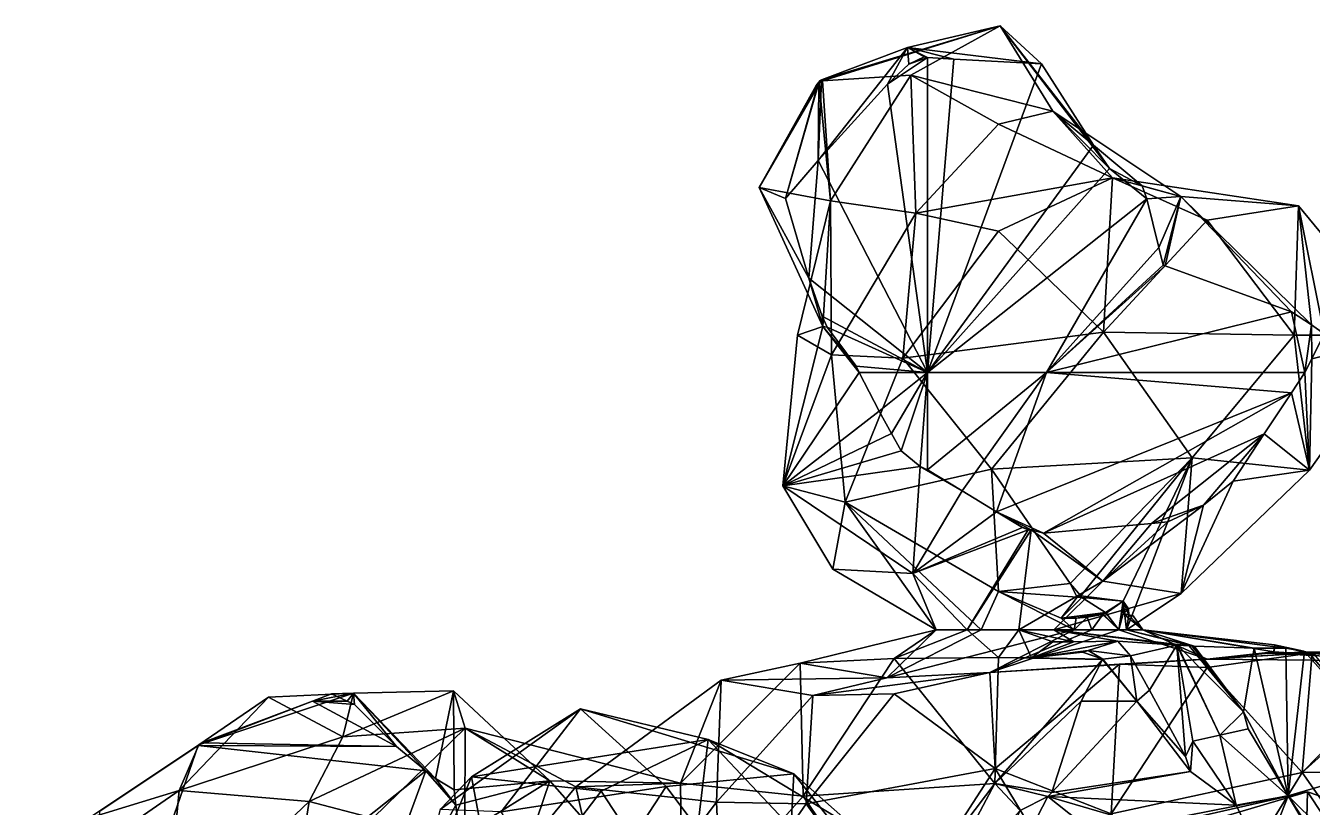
# Model space of a CAD drawing. Extents: x 290083 to 295691, y 4553739 to 4561622.
# Drawn here: x 294011 to 294166.5, y 4559455.7 to 4559550.1 of the extents above; entities that cross this region are included whole.
import ezdxf

# ---------------------------------------------------------------- set-up
doc = ezdxf.new("R2010")
doc.units = 0
doc.layers.add('Au_ppm_Pref_-_0_3', color=7, linetype='CONTINUOUS')

msp = doc.modelspace()

# ---------------------------------------------------------------- linework, layer by layer
at = {"layer": 'Au_ppm_Pref_-_0_3'}
for points in [[(294107.02, 4559543.49, 1930.28), (294128.77, 4559550.11, 1930.15), (294107.17, 4559543.56, 1930.44)], [(294107.02, 4559543.49, 1930.28), (294107.3, 4559543.47, 1930.06), (294128.77, 4559550.11, 1930.15)], [(294117.56, 4559547.49, 1935.6), (294107.17, 4559543.56, 1930.44), (294128.77, 4559550.11, 1930.15)], [(294117.96, 4559544.12, 1924.82), (294128.77, 4559550.11, 1930.15), (294107.3, 4559543.47, 1930.06)], [(294117.56, 4559547.49, 1935.6), (294128.77, 4559550.11, 1930.15), (294133.76, 4559545.5, 1933.82)], [(294117.96, 4559544.12, 1924.82), (294135.11, 4559539.79, 1924.34), (294128.77, 4559550.11, 1930.15)], [(294141.96, 4559532.86, 1929.85), (294140.03, 4559535.69, 1930.76), (294128.77, 4559550.11, 1930.15)], [(294135.11, 4559539.79, 1924.34), (294141.96, 4559532.86, 1929.85), (294128.77, 4559550.11, 1930.15)], [(294133.76, 4559545.5, 1933.82), (294128.77, 4559550.11, 1930.15), (294140.03, 4559535.69, 1930.76)], [(294107.17, 4559543.56, 1930.44), (294117.56, 4559547.49, 1935.6), (294106.76, 4559533.82, 1933.83)], [(294106.76, 4559533.82, 1933.83), (294117.56, 4559547.49, 1935.6), (294115.14, 4559543.06, 1935.71)], [(294115.14, 4559543.06, 1935.71), (294117.56, 4559547.49, 1935.6), (294117.74, 4559545.47, 1936.2)], [(294117.74, 4559545.47, 1936.2), (294120, 4559546.29, 1936.38), (294115.14, 4559543.06, 1935.71)], [(294120, 4559508.19, 1928.71), (294115.14, 4559543.06, 1935.71), (294120, 4559546.29, 1936.38)], [(294117.74, 4559545.47, 1936.2), (294117.56, 4559547.49, 1935.6), (294119.6, 4559546.37, 1936.39)], [(294117.56, 4559547.49, 1935.6), (294120, 4559546.29, 1936.38), (294119.6, 4559546.37, 1936.39)], [(294117.56, 4559547.49, 1935.6), (294123.16, 4559546.05, 1935.78), (294120, 4559546.29, 1936.38)], [(294123.16, 4559546.05, 1935.78), (294117.56, 4559547.49, 1935.6), (294133.76, 4559545.5, 1933.82)], [(294117.74, 4559545.47, 1936.2), (294119.6, 4559546.37, 1936.39), (294120, 4559546.29, 1936.38)], [(294123.16, 4559546.05, 1935.78), (294120, 4559508.19, 1928.71), (294120, 4559546.29, 1936.38)], [(294133.76, 4559545.5, 1933.82), (294120, 4559508.19, 1928.71), (294123.16, 4559546.05, 1935.78)], [(294140.03, 4559535.69, 1930.76), (294120, 4559508.19, 1928.71), (294133.76, 4559545.5, 1933.82)], [(294106.76, 4559543.12, 1930.34), (294106.85, 4559543.21, 1930.36), (294102.81, 4559529.24, 1932.9)], [(294106.85, 4559543.21, 1930.36), (294106.76, 4559533.82, 1933.83), (294102.81, 4559529.24, 1932.9)], [(294107.01, 4559543.49, 1930.28), (294106.76, 4559543.12, 1930.34), (294106.55, 4559542.89, 1930.28)], [(294106.89, 4559543.09, 1930.15), (294107.02, 4559543.49, 1930.28), (294106.55, 4559542.89, 1930.28)], [(294106.55, 4559542.89, 1930.28), (294107.02, 4559543.49, 1930.28), (294107.01, 4559543.49, 1930.28)], [(294106.85, 4559543.21, 1930.36), (294107.17, 4559543.56, 1930.44), (294106.76, 4559533.82, 1933.83)], [(294106.76, 4559543.12, 1930.34), (294107.01, 4559543.49, 1930.28), (294106.85, 4559543.21, 1930.36)], [(294106.85, 4559543.21, 1930.36), (294107.01, 4559543.49, 1930.28), (294107.17, 4559543.56, 1930.44)], [(294106.89, 4559543.09, 1930.15), (294107.3, 4559543.47, 1930.06), (294107.02, 4559543.49, 1930.28)], [(294106.89, 4559543.09, 1930.15), (294108.27, 4559528.97, 1924.71), (294107.3, 4559543.47, 1930.06)], [(294107.01, 4559543.49, 1930.28), (294107.02, 4559543.49, 1930.28), (294107.17, 4559543.56, 1930.44)], [(294108.27, 4559528.97, 1924.71), (294117.96, 4559544.12, 1924.82), (294107.3, 4559543.47, 1930.06)], [(294118.56, 4559527.47, 1919.83), (294117.96, 4559544.12, 1924.82), (294108.27, 4559528.97, 1924.71)], [(294118.56, 4559527.47, 1919.83), (294128.57, 4559538.23, 1921.78), (294117.96, 4559544.12, 1924.82)], [(294135.11, 4559539.79, 1924.34), (294117.96, 4559544.12, 1924.82), (294128.57, 4559538.23, 1921.78)], [(294099.64, 4559530.55, 1930.28), (294106.55, 4559542.89, 1930.28), (294106.76, 4559543.12, 1930.34)], [(294099.64, 4559530.55, 1930.28), (294106.76, 4559543.12, 1930.34), (294102.81, 4559529.24, 1932.9)], [(294099.64, 4559530.55, 1930.28), (294106.89, 4559543.09, 1930.15), (294106.55, 4559542.89, 1930.28)], [(294108.27, 4559528.97, 1924.71), (294106.89, 4559543.09, 1930.15), (294099.64, 4559530.55, 1930.28)], [(294115.14, 4559543.06, 1935.71), (294120, 4559508.19, 1928.71), (294106.76, 4559533.82, 1933.83)], [(294135.11, 4559539.79, 1924.34), (294128.57, 4559538.23, 1921.78), (294142.35, 4559531.74, 1918.46)], [(294135.11, 4559539.79, 1924.34), (294145.91, 4559530.77, 1928.75), (294141.96, 4559532.86, 1929.85)], [(294150.58, 4559529.46, 1924.82), (294145.91, 4559530.77, 1928.75), (294135.11, 4559539.79, 1924.34)], [(294150.58, 4559529.46, 1924.82), (294135.11, 4559539.79, 1924.34), (294142.35, 4559531.74, 1918.46)], [(294118.56, 4559527.47, 1919.83), (294142.35, 4559531.74, 1918.46), (294128.57, 4559538.23, 1921.78)], [(294141.96, 4559532.86, 1929.85), (294120, 4559508.19, 1928.71), (294140.03, 4559535.69, 1930.76)], [(294106.76, 4559533.82, 1933.83), (294105.63, 4559519.59, 1930.97), (294102.81, 4559529.24, 1932.9)], [(294106.76, 4559533.82, 1933.83), (294120, 4559508.19, 1928.71), (294105.63, 4559519.59, 1930.97)], [(294146.48, 4559529.2, 1928.33), (294120, 4559508.19, 1928.71), (294141.96, 4559532.86, 1929.85)], [(294145.91, 4559530.77, 1928.75), (294146.48, 4559529.2, 1928.33), (294141.96, 4559532.86, 1929.85)], [(294118.56, 4559527.47, 1919.83), (294128.57, 4559525.29, 1914.22), (294142.35, 4559531.74, 1918.46)], [(294142.35, 4559531.74, 1918.46), (294128.57, 4559525.29, 1914.22), (294141.26, 4559513.06, 1912.02)], [(294142.35, 4559531.74, 1918.46), (294141.26, 4559513.06, 1912.02), (294153.77, 4559526.62, 1913.77)], [(294150.58, 4559529.46, 1924.82), (294142.35, 4559531.74, 1918.46), (294164.81, 4559528.34, 1918.4)], [(294164.81, 4559528.34, 1918.4), (294142.35, 4559531.74, 1918.46), (294153.77, 4559526.62, 1913.77)], [(294150.58, 4559529.46, 1924.82), (294146.48, 4559529.2, 1928.33), (294145.91, 4559530.77, 1928.75)], [(294102.81, 4559529.24, 1932.9), (294105.63, 4559519.59, 1930.97), (294099.64, 4559530.55, 1930.28)], [(294105.63, 4559519.59, 1930.97), (294107.33, 4559513.75, 1929.79), (294099.64, 4559530.55, 1930.28)], [(294099.64, 4559530.55, 1930.28), (294107.33, 4559513.75, 1929.79), (294108.27, 4559528.97, 1924.71)], [(294134.35, 4559508.19, 1926.97), (294120, 4559508.19, 1928.71), (294146.48, 4559529.2, 1928.33)], [(294134.35, 4559508.19, 1926.97), (294146.48, 4559529.2, 1928.33), (294147.94, 4559523.31, 1927.36)], [(294150.58, 4559529.46, 1924.82), (294147.94, 4559523.31, 1927.36), (294146.48, 4559529.2, 1928.33)], [(294150.58, 4559529.46, 1924.82), (294148.46, 4559521.18, 1927.01), (294147.94, 4559523.31, 1927.36)], [(294148.46, 4559521.18, 1927.01), (294150.58, 4559529.46, 1924.82), (294148.71, 4559521.09, 1926.97)], [(294148.71, 4559521.09, 1926.97), (294150.58, 4559529.46, 1924.82), (294163.98, 4559515.52, 1924.37)], [(294166.38, 4559513.98, 1923.87), (294163.98, 4559515.52, 1924.37), (294150.58, 4559529.46, 1924.82)], [(294150.58, 4559529.46, 1924.82), (294164.81, 4559528.34, 1918.4), (294166.38, 4559513.98, 1923.87)], [(294108.27, 4559528.97, 1924.71), (294107.33, 4559513.75, 1929.79), (294104.27, 4559512.73, 1924.34)], [(294108.27, 4559528.97, 1924.71), (294104.27, 4559512.73, 1924.34), (294108.4, 4559510.33, 1919.07)], [(294118.56, 4559527.47, 1919.83), (294108.27, 4559528.97, 1924.71), (294108.4, 4559510.33, 1919.07)], [(294164.81, 4559528.34, 1918.4), (294153.77, 4559526.62, 1913.77), (294164.27, 4559512.73, 1913.45)], [(294177.69, 4559512.73, 1918.4), (294164.81, 4559528.34, 1918.4), (294164.27, 4559512.73, 1913.45)], [(294167.93, 4559512.87, 1923.53), (294166.38, 4559513.98, 1923.87), (294164.81, 4559528.34, 1918.4)], [(294167.93, 4559512.87, 1923.53), (294164.81, 4559528.34, 1918.4), (294177.69, 4559512.73, 1918.4)], [(294118.56, 4559527.47, 1919.83), (294108.4, 4559510.33, 1919.07), (294117.01, 4559509.95, 1913.88)], [(294118.56, 4559527.47, 1919.83), (294117.01, 4559509.95, 1913.88), (294128.57, 4559525.29, 1914.22)], [(294164.27, 4559512.73, 1913.45), (294153.77, 4559526.62, 1913.77), (294141.26, 4559513.06, 1912.02)], [(294128.57, 4559525.29, 1914.22), (294117.01, 4559509.95, 1913.88), (294141.26, 4559513.06, 1912.02)], [(294148.46, 4559521.18, 1927.01), (294134.35, 4559508.19, 1926.97), (294147.94, 4559523.31, 1927.36)], [(294148.71, 4559521.09, 1926.97), (294134.35, 4559508.19, 1926.97), (294148.46, 4559521.18, 1927.01)], [(294134.35, 4559508.19, 1926.97), (294148.71, 4559521.09, 1926.97), (294163.98, 4559515.52, 1924.37)], [(294105.63, 4559519.59, 1930.97), (294120, 4559508.19, 1928.71), (294107.27, 4559515.03, 1930.38)], [(294107.27, 4559515.03, 1930.38), (294107.33, 4559513.75, 1929.79), (294105.63, 4559519.59, 1930.97)], [(294163.98, 4559515.52, 1924.37), (294165.56, 4559508.19, 1923.19), (294134.35, 4559508.19, 1926.97)], [(294165.56, 4559508.19, 1923.19), (294163.98, 4559515.52, 1924.37), (294166.38, 4559513.98, 1923.87)], [(294111.72, 4559508.19, 1929.34), (294102.51, 4559494.52, 1924.49), (294107.33, 4559513.75, 1929.79)], [(294107.33, 4559513.75, 1929.79), (294102.51, 4559494.52, 1924.49), (294104.27, 4559512.73, 1924.34)], [(294107.27, 4559515.03, 1930.38), (294120, 4559508.19, 1928.71), (294107.85, 4559513.68, 1930.19)], [(294107.85, 4559513.68, 1930.19), (294107.33, 4559513.75, 1929.79), (294107.27, 4559515.03, 1930.38)], [(294111.35, 4559508.96, 1929.44), (294111.72, 4559508.19, 1929.34), (294107.33, 4559513.75, 1929.79)], [(294111.35, 4559508.96, 1929.44), (294107.33, 4559513.75, 1929.79), (294107.85, 4559513.68, 1930.19)], [(294107.85, 4559513.68, 1930.19), (294120, 4559508.19, 1928.71), (294111.35, 4559508.96, 1929.44)], [(294166.38, 4559513.98, 1923.87), (294166.43, 4559509.84, 1923.3), (294165.56, 4559508.19, 1923.19)], [(294166.38, 4559513.98, 1923.87), (294167.93, 4559512.87, 1923.53), (294166.43, 4559509.84, 1923.3)], [(294104.27, 4559512.73, 1924.34), (294102.51, 4559494.52, 1924.49), (294108.4, 4559510.33, 1919.07)], [(294117.01, 4559509.95, 1913.88), (294127.71, 4559496.52, 1914.4), (294141.26, 4559513.06, 1912.02)], [(294151.97, 4559497.88, 1914.3), (294141.26, 4559513.06, 1912.02), (294127.71, 4559496.52, 1914.4)], [(294151.97, 4559497.88, 1914.3), (294164.27, 4559512.73, 1913.45), (294141.26, 4559513.06, 1912.02)], [(294166.13, 4559496.42, 1919), (294164.27, 4559512.73, 1913.45), (294151.97, 4559497.88, 1914.3)], [(294166.13, 4559496.42, 1919), (294177.69, 4559512.73, 1918.4), (294164.27, 4559512.73, 1913.45)], [(294166.13, 4559496.42, 1919), (294166.43, 4559509.84, 1923.3), (294177.69, 4559512.73, 1918.4)], [(294166.43, 4559509.84, 1923.3), (294167.93, 4559512.87, 1923.53), (294177.69, 4559512.73, 1918.4)], [(294108.4, 4559510.33, 1919.07), (294102.51, 4559494.52, 1924.49), (294110.05, 4559492.54, 1916.68)], [(294108.4, 4559510.33, 1919.07), (294110.05, 4559492.54, 1916.68), (294117.01, 4559509.95, 1913.88)], [(294117.01, 4559509.95, 1913.88), (294110.05, 4559492.54, 1916.68), (294127.71, 4559496.52, 1914.4)], [(294111.35, 4559508.96, 1929.44), (294120, 4559508.19, 1928.71), (294111.72, 4559508.19, 1929.34)], [(294165.56, 4559508.19, 1923.19), (294166.43, 4559509.84, 1923.3), (294166.13, 4559496.42, 1919)], [(294114.15, 4559503.55, 1928.73), (294102.51, 4559494.52, 1924.49), (294111.72, 4559508.19, 1929.34)], [(294111.72, 4559508.19, 1929.34), (294120, 4559508.19, 1928.71), (294114.15, 4559503.55, 1928.73)], [(294120, 4559508.19, 1928.71), (294115.65, 4559500.84, 1928.39), (294114.15, 4559503.55, 1928.73)], [(294115.65, 4559500.84, 1928.39), (294120, 4559508.19, 1928.71), (294116.8, 4559498.76, 1928.12)], [(294116.8, 4559498.76, 1928.12), (294120, 4559508.19, 1928.71), (294119.11, 4559496.83, 1927.79)], [(294119.11, 4559496.83, 1927.79), (294120, 4559508.19, 1928.71), (294120, 4559496.45, 1927.7)], [(294120, 4559496.45, 1927.7), (294134.35, 4559508.19, 1926.97), (294124.18, 4559493.9, 1926.97)], [(294120, 4559496.45, 1927.7), (294120, 4559508.19, 1928.71), (294134.35, 4559508.19, 1926.97)], [(294124.18, 4559493.9, 1926.97), (294134.35, 4559508.19, 1926.97), (294128.32, 4559491.38, 1926.25)], [(294128.32, 4559491.38, 1926.25), (294134.35, 4559508.19, 1926.97), (294163.95, 4559505.75, 1923.17)], [(294163.95, 4559505.75, 1923.17), (294134.35, 4559508.19, 1926.97), (294165.56, 4559508.19, 1923.19)], [(294163.95, 4559505.75, 1923.17), (294165.56, 4559508.19, 1923.19), (294166.13, 4559496.42, 1919)], [(294134.01, 4559488.79, 1925.34), (294128.32, 4559491.38, 1926.25), (294163.95, 4559505.75, 1923.17)], [(294134.01, 4559488.79, 1925.34), (294163.95, 4559505.75, 1923.17), (294160.68, 4559500.79, 1923.14)], [(294160.68, 4559500.79, 1923.14), (294163.95, 4559505.75, 1923.17), (294166.13, 4559496.42, 1919)], [(294115.65, 4559500.84, 1928.39), (294102.51, 4559494.52, 1924.49), (294114.15, 4559503.55, 1928.73)], [(294116.8, 4559498.76, 1928.12), (294102.51, 4559494.52, 1924.49), (294115.65, 4559500.84, 1928.39)], [(294147.05, 4559489.97, 1923.86), (294134.01, 4559488.79, 1925.34), (294160.68, 4559500.79, 1923.14)], [(294147.05, 4559489.97, 1923.86), (294160.68, 4559500.79, 1923.14), (294153.32, 4559492.17, 1923.29)], [(294153.32, 4559492.17, 1923.29), (294160.68, 4559500.79, 1923.14), (294156.91, 4559495.07, 1923.11)], [(294156.91, 4559495.07, 1923.11), (294160.68, 4559500.79, 1923.14), (294166.13, 4559496.42, 1919)], [(294119.11, 4559496.83, 1927.79), (294102.51, 4559494.52, 1924.49), (294116.8, 4559498.76, 1928.12)], [(294118.23, 4559483.93, 1923.13), (294102.51, 4559494.52, 1924.49), (294119.11, 4559496.83, 1927.79)], [(294110.05, 4559492.54, 1916.68), (294128.57, 4559481.75, 1916.85), (294127.71, 4559496.52, 1914.4)], [(294119.11, 4559496.83, 1927.79), (294124.18, 4559493.9, 1926.97), (294118.23, 4559483.93, 1923.13)], [(294124.18, 4559493.9, 1926.97), (294119.11, 4559496.83, 1927.79), (294120, 4559496.45, 1927.7)], [(294127.71, 4559496.52, 1914.4), (294137.23, 4559482.7, 1912.67), (294151.97, 4559497.88, 1914.3)], [(294128.57, 4559481.75, 1916.85), (294137.23, 4559482.7, 1912.67), (294127.71, 4559496.52, 1914.4)], [(294137.23, 4559482.7, 1912.67), (294138.51, 4559481.22, 1912.48), (294151.97, 4559497.88, 1914.3)], [(294151.97, 4559497.88, 1914.3), (294138.51, 4559481.22, 1912.48), (294143.62, 4559480.56, 1912.46)], [(294144.01, 4559477.1, 1913.8), (294151.97, 4559497.88, 1914.3), (294143.62, 4559480.56, 1912.46)], [(294144.01, 4559477.1, 1913.8), (294150.64, 4559481.52, 1918.4), (294151.97, 4559497.88, 1914.3)], [(294150.64, 4559481.52, 1918.4), (294166.13, 4559496.42, 1919), (294151.97, 4559497.88, 1914.3)], [(294150.64, 4559481.52, 1918.4), (294156.91, 4559495.07, 1923.11), (294166.13, 4559496.42, 1919)], [(294150.64, 4559481.52, 1918.4), (294153.32, 4559492.17, 1923.29), (294156.91, 4559495.07, 1923.11)], [(294108.56, 4559484.44, 1918.4), (294102.51, 4559494.52, 1924.49), (294118.23, 4559483.93, 1923.13)], [(294110.05, 4559492.54, 1916.68), (294102.51, 4559494.52, 1924.49), (294108.56, 4559484.44, 1918.4)], [(294124.18, 4559493.9, 1926.97), (294128.32, 4559491.38, 1926.25), (294118.23, 4559483.93, 1923.13)], [(294110.05, 4559492.54, 1916.68), (294108.56, 4559484.44, 1918.4), (294121.04, 4559477.1, 1918.4)], [(294110.05, 4559492.54, 1916.68), (294126.48, 4559477.1, 1917.42), (294128.57, 4559481.75, 1916.85)], [(294110.05, 4559492.54, 1916.68), (294121.04, 4559477.1, 1918.4), (294126.48, 4559477.1, 1917.42)], [(294153.32, 4559492.17, 1923.29), (294141.17, 4559482.99, 1922.38), (294149.03, 4559490.16, 1923.64)], [(294153.32, 4559492.17, 1923.29), (294150.64, 4559481.52, 1918.4), (294141.17, 4559482.99, 1922.38)], [(294149.03, 4559490.16, 1923.64), (294147.05, 4559489.97, 1923.86), (294153.32, 4559492.17, 1923.29)], [(294131.47, 4559489.46, 1925.7), (294118.23, 4559483.93, 1923.13), (294128.32, 4559491.38, 1926.25)], [(294131.47, 4559489.46, 1925.7), (294128.32, 4559491.38, 1926.25), (294132.5, 4559489.19, 1925.55)], [(294132.5, 4559489.19, 1925.55), (294128.32, 4559491.38, 1926.25), (294134.01, 4559488.79, 1925.34)], [(294132.15, 4559489.21, 1925.6), (294118.23, 4559483.93, 1923.13), (294131.47, 4559489.46, 1925.7)], [(294132.15, 4559489.21, 1925.6), (294124.76, 4559477.1, 1920.2), (294118.23, 4559483.93, 1923.13)], [(294132.5, 4559489.19, 1925.55), (294124.76, 4559477.1, 1920.2), (294132.15, 4559489.21, 1925.6)], [(294131.02, 4559477.1, 1919.56), (294124.76, 4559477.1, 1920.2), (294132.5, 4559489.19, 1925.55)], [(294141.17, 4559482.99, 1922.38), (294131.02, 4559477.1, 1919.56), (294132.5, 4559489.19, 1925.55)], [(294132.15, 4559489.21, 1925.6), (294131.47, 4559489.46, 1925.7), (294132.5, 4559489.19, 1925.55)], [(294134.01, 4559488.79, 1925.34), (294141.17, 4559482.99, 1922.38), (294132.5, 4559489.19, 1925.55)], [(294147.05, 4559489.97, 1923.86), (294141.17, 4559482.99, 1922.38), (294134.01, 4559488.79, 1925.34)], [(294141.17, 4559482.99, 1922.38), (294147.05, 4559489.97, 1923.86), (294149.03, 4559490.16, 1923.64)], [(294118.23, 4559483.93, 1923.13), (294121.04, 4559477.1, 1918.4), (294108.56, 4559484.44, 1918.4)], [(294118.23, 4559483.93, 1923.13), (294124.76, 4559477.1, 1920.2), (294121.04, 4559477.1, 1918.4)], [(294128.57, 4559481.75, 1916.85), (294138.07, 4559481.07, 1912.6), (294137.23, 4559482.7, 1912.67)], [(294135.26, 4559477.1, 1918.4), (294131.02, 4559477.1, 1919.56), (294141.17, 4559482.99, 1922.38)], [(294135.26, 4559477.1, 1918.4), (294141.17, 4559482.99, 1922.38), (294150.64, 4559481.52, 1918.4)], [(294137.23, 4559482.7, 1912.67), (294138.07, 4559481.07, 1912.6), (294138.51, 4559481.22, 1912.48)], [(294137.69, 4559477.1, 1912.46), (294128.57, 4559481.75, 1916.85), (294126.48, 4559477.1, 1917.42)], [(294136.13, 4559478.5, 1913.26), (294138.07, 4559481.07, 1912.6), (294128.57, 4559481.75, 1916.85)], [(294137.69, 4559477.1, 1912.46), (294136.13, 4559478.5, 1913.26), (294128.57, 4559481.75, 1916.85)], [(294150.64, 4559481.52, 1918.4), (294144.01, 4559477.1, 1913.8), (294135.26, 4559477.1, 1918.4)], [(294138.65, 4559481.03, 1912.46), (294138.07, 4559481.07, 1912.6), (294136.13, 4559478.5, 1913.26)], [(294141.51, 4559479.2, 1911.92), (294138.65, 4559481.03, 1912.46), (294136.13, 4559478.5, 1913.26)], [(294138.51, 4559481.22, 1912.48), (294138.07, 4559481.07, 1912.6), (294138.65, 4559481.03, 1912.46)], [(294138.51, 4559481.22, 1912.48), (294138.65, 4559481.03, 1912.46), (294143.62, 4559480.56, 1912.46)], [(294143.62, 4559480.56, 1912.46), (294138.65, 4559481.03, 1912.46), (294141.51, 4559479.2, 1911.92)], [(294143.62, 4559480.56, 1912.46), (294141.51, 4559479.2, 1911.92), (294141.58, 4559479.13, 1911.91)], [(294143.62, 4559480.56, 1912.46), (294141.58, 4559479.13, 1911.91), (294143.12, 4559477.1, 1911.54)], [(294143.64, 4559479.09, 1912.14), (294143.62, 4559480.56, 1912.46), (294143.12, 4559477.1, 1911.54)], [(294143.62, 4559480.56, 1912.46), (294143.64, 4559479.09, 1912.14), (294144.26, 4559479.64, 1912.46)], [(294144.33, 4559478.87, 1912.77), (294143.62, 4559480.56, 1912.46), (294144.26, 4559479.64, 1912.46)], [(294144.01, 4559477.1, 1913.8), (294143.62, 4559480.56, 1912.46), (294144.33, 4559478.87, 1912.77)], [(294144.26, 4559479.64, 1912.46), (294143.64, 4559479.09, 1912.14), (294144.33, 4559478.87, 1912.77)], [(294141.51, 4559479.2, 1911.92), (294136.13, 4559478.5, 1913.26), (294141.58, 4559479.13, 1911.91)], [(294141.58, 4559479.13, 1911.91), (294136.13, 4559478.5, 1913.26), (294137.93, 4559478.51, 1912.46)], [(294137.69, 4559477.1, 1912.46), (294137.93, 4559478.51, 1912.46), (294136.13, 4559478.5, 1913.26)], [(294139.26, 4559478.63, 1912.07), (294137.93, 4559478.51, 1912.46), (294137.69, 4559477.1, 1912.46)], [(294137.69, 4559477.1, 1912.46), (294139.82, 4559477.1, 1911.83), (294139.26, 4559478.63, 1912.07)], [(294139.26, 4559478.63, 1912.07), (294141.58, 4559479.13, 1911.91), (294137.93, 4559478.51, 1912.46)], [(294139.26, 4559478.63, 1912.07), (294141.19, 4559478.99, 1911.84), (294141.58, 4559479.13, 1911.91)], [(294141.16, 4559478.98, 1911.84), (294141.19, 4559478.99, 1911.84), (294139.26, 4559478.63, 1912.07)], [(294141.16, 4559478.98, 1911.84), (294139.26, 4559478.63, 1912.07), (294139.82, 4559477.1, 1911.83)], [(294139.82, 4559477.1, 1911.83), (294141.17, 4559478.98, 1911.84), (294141.16, 4559478.98, 1911.84)], [(294141.17, 4559478.98, 1911.84), (294139.82, 4559477.1, 1911.83), (294143.12, 4559477.1, 1911.54)], [(294141.19, 4559478.99, 1911.84), (294141.16, 4559478.98, 1911.84), (294141.17, 4559478.98, 1911.84)], [(294141.19, 4559478.99, 1911.84), (294141.17, 4559478.98, 1911.84), (294143.12, 4559477.1, 1911.54)], [(294141.58, 4559479.13, 1911.91), (294141.19, 4559478.99, 1911.84), (294143.12, 4559477.1, 1911.54)], [(294146.01, 4559477.1, 1912.46), (294143.64, 4559479.09, 1912.14), (294143.12, 4559477.1, 1911.54)], [(294146.01, 4559477.1, 1912.46), (294144.83, 4559478.81, 1912.46), (294143.64, 4559479.09, 1912.14)], [(294143.64, 4559479.09, 1912.14), (294144.83, 4559478.81, 1912.46), (294144.33, 4559478.87, 1912.77)], [(294144.01, 4559477.1, 1913.8), (294144.33, 4559478.87, 1912.77), (294146.01, 4559477.1, 1912.46)], [(294146.01, 4559477.1, 1912.46), (294144.33, 4559478.87, 1912.77), (294144.83, 4559478.81, 1912.46)], [(294115.09, 4559471.3, 1912.38), (294121.04, 4559477.1, 1918.4), (294104.61, 4559473.1, 1917.66)], [(294121.04, 4559477.1, 1918.4), (294115.97, 4559473.63, 1923.19), (294104.61, 4559473.1, 1917.66)], [(294137.69, 4559477.1, 1912.46), (294126.48, 4559477.1, 1917.42), (294115.09, 4559471.3, 1912.38)], [(294115.09, 4559471.3, 1912.38), (294126.48, 4559477.1, 1917.42), (294121.04, 4559477.1, 1918.4)], [(294137.69, 4559477.1, 1912.46), (294115.09, 4559471.3, 1912.38), (294127.5, 4559471.97, 1906.88)], [(294128.57, 4559473.77, 1919.51), (294115.97, 4559473.63, 1923.19), (294124.76, 4559477.1, 1920.2)], [(294121.04, 4559477.1, 1918.4), (294124.76, 4559477.1, 1920.2), (294115.97, 4559473.63, 1923.19)], [(294128.57, 4559473.77, 1919.51), (294124.76, 4559477.1, 1920.2), (294131.02, 4559477.1, 1919.56)], [(294137.69, 4559477.1, 1912.46), (294127.5, 4559471.97, 1906.88), (294139.82, 4559477.1, 1911.83)], [(294143.12, 4559477.1, 1911.54), (294139.82, 4559477.1, 1911.83), (294127.5, 4559471.97, 1906.88)], [(294143.12, 4559477.1, 1911.54), (294127.5, 4559471.97, 1906.88), (294153.79, 4559473.56, 1906.26)], [(294128.57, 4559473.77, 1919.51), (294131.02, 4559477.1, 1919.56), (294132.54, 4559473.72, 1920.66)], [(294132.54, 4559473.72, 1920.66), (294131.02, 4559477.1, 1919.56), (294135.13, 4559475.67, 1921.02)], [(294135.13, 4559475.67, 1921.02), (294131.02, 4559477.1, 1919.56), (294137.66, 4559475.66, 1920.34)], [(294137.66, 4559475.66, 1920.34), (294131.02, 4559477.1, 1919.56), (294135.26, 4559477.1, 1918.4)], [(294135.13, 4559475.67, 1921.02), (294131.02, 4559477.1, 1919.56), (294135.13, 4559475.67, 1921.02)], [(294135.13, 4559475.67, 1921.02), (294131.02, 4559477.1, 1919.56), (294135.13, 4559475.67, 1921.02)], [(294135.26, 4559477.1, 1918.4), (294150.2, 4559475.25, 1918.14), (294150.11, 4559475.25, 1918.17)], [(294135.26, 4559477.1, 1918.4), (294142.99, 4559475.75, 1918.95), (294137.66, 4559475.66, 1920.33)], [(294135.26, 4559477.1, 1918.4), (294150.11, 4559475.25, 1918.17), (294142.99, 4559475.75, 1918.95)], [(294151.58, 4559475.16, 1917.78), (294150.2, 4559475.25, 1918.14), (294135.26, 4559477.1, 1918.4)], [(294151.95, 4559475.15, 1917.65), (294151.58, 4559475.16, 1917.78), (294135.26, 4559477.1, 1918.4)], [(294151.95, 4559475.15, 1917.65), (294135.26, 4559477.1, 1918.4), (294144.01, 4559477.1, 1913.8)], [(294137.66, 4559475.66, 1920.34), (294135.26, 4559477.1, 1918.4), (294137.66, 4559475.66, 1920.33)], [(294146.01, 4559477.1, 1912.46), (294143.12, 4559477.1, 1911.54), (294153.79, 4559473.56, 1906.26)], [(294152.22, 4559475.13, 1917.56), (294151.95, 4559475.15, 1917.65), (294144.01, 4559477.1, 1913.8)], [(294144.01, 4559477.1, 1913.8), (294146.01, 4559477.1, 1912.46), (294152.22, 4559475.13, 1917.56)], [(294161.89, 4559475.29, 1912.16), (294163.29, 4559474.88, 1913.18), (294146.01, 4559477.1, 1912.46)], [(294163.29, 4559474.88, 1913.18), (294159.45, 4559474.9, 1914.99), (294146.01, 4559477.1, 1912.46)], [(294146.01, 4559477.1, 1912.46), (294159.45, 4559474.9, 1914.99), (294152.22, 4559475.13, 1917.56)], [(294146.01, 4559477.1, 1912.46), (294161.82, 4559474.45, 1910.22), (294161.89, 4559475.29, 1912.16)], [(294153.79, 4559473.56, 1906.26), (294161.82, 4559474.45, 1910.22), (294146.01, 4559477.1, 1912.46)], [(294132.54, 4559473.72, 1920.66), (294137.66, 4559475.66, 1920.33), (294142.99, 4559475.75, 1918.95)], [(294142.99, 4559475.75, 1918.95), (294139.39, 4559474.63, 1921.73), (294132.54, 4559473.72, 1920.66)], [(294135.13, 4559475.67, 1921.02), (294132.54, 4559473.72, 1920.66), (294135.13, 4559475.67, 1921.02)], [(294137.66, 4559475.66, 1920.34), (294132.54, 4559473.72, 1920.66), (294135.13, 4559475.67, 1921.02)], [(294137.66, 4559475.66, 1920.33), (294132.54, 4559473.72, 1920.66), (294137.66, 4559475.66, 1920.34)], [(294135.13, 4559475.67, 1921.02), (294135.13, 4559475.67, 1921.02), (294135.13, 4559475.67, 1921.02)], [(294139.39, 4559474.63, 1921.73), (294142.99, 4559475.75, 1918.95), (294144.52, 4559473.95, 1921.71)], [(294150.11, 4559475.25, 1918.17), (294144.52, 4559473.95, 1921.71), (294142.99, 4559475.75, 1918.95)], [(294146.79, 4559469.8, 1921.4), (294144.52, 4559473.95, 1921.71), (294150.11, 4559475.25, 1918.17)], [(294146.79, 4559469.8, 1921.4), (294150.11, 4559475.25, 1918.17), (294151.15, 4559461.82, 1920.8)], [(294150.11, 4559475.25, 1918.17), (294152.03, 4559463.64, 1920.16), (294151.15, 4559461.82, 1920.8)], [(294152.03, 4559463.64, 1920.16), (294150.11, 4559475.25, 1918.17), (294155.32, 4559464.37, 1919.09)], [(294155.32, 4559464.37, 1919.09), (294150.11, 4559475.25, 1918.17), (294150.2, 4559475.25, 1918.14)], [(294150.2, 4559475.25, 1918.14), (294158.17, 4559467.19, 1917.68), (294155.32, 4559464.37, 1919.09)], [(294158.17, 4559467.19, 1917.68), (294150.2, 4559475.25, 1918.14), (294151.58, 4559475.16, 1917.78)], [(294158.17, 4559467.19, 1917.68), (294151.58, 4559475.16, 1917.78), (294151.95, 4559475.15, 1917.65)], [(294151.95, 4559475.15, 1917.65), (294152.22, 4559475.13, 1917.56), (294158.17, 4559467.19, 1917.68)], [(294152.22, 4559475.13, 1917.56), (294159.45, 4559474.9, 1914.99), (294158.17, 4559467.19, 1917.68)], [(294158.17, 4559467.19, 1917.68), (294159.45, 4559474.9, 1914.99), (294163.56, 4559457.04, 1917.87)], [(294163.56, 4559457.04, 1917.87), (294159.45, 4559474.9, 1914.99), (294163.29, 4559474.88, 1913.18)], [(294161.89, 4559475.29, 1912.16), (294161.82, 4559474.45, 1910.22), (294162, 4559475.27, 1912.14)], [(294162, 4559475.27, 1912.14), (294161.82, 4559474.45, 1910.22), (294166.71, 4559474.14, 1911.98)], [(294163.29, 4559474.88, 1913.18), (294161.89, 4559475.29, 1912.16), (294165.46, 4559474.54, 1912.24)], [(294165.46, 4559474.54, 1912.24), (294161.89, 4559475.29, 1912.16), (294162, 4559475.27, 1912.14)], [(294162, 4559475.27, 1912.14), (294166.71, 4559474.14, 1911.98), (294165.55, 4559474.5, 1912.2)], [(294162, 4559475.27, 1912.14), (294165.55, 4559474.5, 1912.2), (294165.46, 4559474.54, 1912.24)], [(294165.46, 4559474.54, 1912.24), (294165.55, 4559474.5, 1912.2), (294163.29, 4559474.88, 1913.18)], [(294163.56, 4559457.04, 1917.87), (294163.29, 4559474.88, 1913.18), (294165.55, 4559474.5, 1912.2)], [(294115.97, 4559473.63, 1923.19), (294104.98, 4559456.99, 1922.82), (294104.61, 4559473.1, 1917.66)], [(294128.12, 4559458.53, 1923.06), (294104.98, 4559456.99, 1922.82), (294115.97, 4559473.63, 1923.19)], [(294128.57, 4559473.77, 1919.51), (294128.12, 4559458.53, 1923.06), (294115.97, 4559473.63, 1923.19)], [(294127.5, 4559471.97, 1906.88), (294143.18, 4559472.95, 1901.02), (294153.79, 4559473.56, 1906.26)], [(294141.12, 4559473.51, 1923.16), (294128.12, 4559458.53, 1923.06), (294128.57, 4559473.77, 1919.51)], [(294128.12, 4559458.53, 1923.06), (294141.12, 4559473.51, 1923.16), (294138.57, 4559468.5, 1923.04)], [(294128.57, 4559473.77, 1919.51), (294132.54, 4559473.72, 1920.66), (294141.17, 4559473.56, 1923.16)], [(294141.12, 4559473.51, 1923.16), (294128.57, 4559473.77, 1919.51), (294141.17, 4559473.56, 1923.16)], [(294139.39, 4559474.63, 1921.73), (294132.54, 4559473.72, 1920.66), (294139.39, 4559474.63, 1921.73)], [(294138.73, 4559474.41, 1922.3), (294132.54, 4559473.72, 1920.66), (294139.39, 4559474.63, 1921.73)], [(294132.54, 4559473.72, 1920.66), (294138.73, 4559474.41, 1922.3), (294141.17, 4559473.56, 1923.16)], [(294138.57, 4559468.5, 1923.04), (294141.12, 4559473.51, 1923.16), (294145.26, 4559468.5, 1922.24)], [(294139.39, 4559474.63, 1921.73), (294138.74, 4559474.41, 1922.3), (294138.73, 4559474.41, 1922.3)], [(294141.17, 4559473.56, 1923.16), (294138.73, 4559474.41, 1922.3), (294138.74, 4559474.41, 1922.3)], [(294138.74, 4559474.41, 1922.3), (294138.74, 4559474.41, 1922.3), (294138.73, 4559474.41, 1922.3)], [(294138.74, 4559474.41, 1922.3), (294139.39, 4559474.63, 1921.73), (294141.17, 4559473.57, 1923.16)], [(294141.17, 4559473.56, 1923.16), (294138.74, 4559474.41, 1922.3), (294141.17, 4559473.57, 1923.16)], [(294141.17, 4559473.57, 1923.16), (294138.74, 4559474.41, 1922.3), (294138.74, 4559474.41, 1922.3)], [(294141.17, 4559473.57, 1923.16), (294138.74, 4559474.41, 1922.3), (294141.17, 4559473.57, 1923.16)], [(294139.39, 4559474.63, 1921.73), (294144.52, 4559473.95, 1921.71), (294141.17, 4559473.57, 1923.16)], [(294139.39, 4559474.63, 1921.73), (294139.39, 4559474.63, 1921.73), (294141.17, 4559473.57, 1923.16)], [(294141.17, 4559473.57, 1923.16), (294139.39, 4559474.63, 1921.73), (294141.17, 4559473.57, 1923.16)], [(294141.12, 4559473.51, 1923.16), (294141.17, 4559473.56, 1923.16), (294141.17, 4559473.57, 1923.16)], [(294141.12, 4559473.51, 1923.16), (294141.17, 4559473.57, 1923.16), (294145.26, 4559468.5, 1922.24)], [(294145.26, 4559468.5, 1922.24), (294141.17, 4559473.57, 1923.16), (294144.52, 4559473.95, 1921.71)], [(294141.17, 4559473.57, 1923.16), (294141.17, 4559473.57, 1923.16), (294141.17, 4559473.56, 1923.16)], [(294141.17, 4559473.56, 1923.16), (294141.17, 4559473.57, 1923.16), (294141.17, 4559473.57, 1923.16)], [(294153.79, 4559473.56, 1906.26), (294143.18, 4559472.95, 1901.02), (294166.46, 4559474.35, 1900.74)], [(294166.46, 4559474.35, 1900.74), (294143.18, 4559472.95, 1901.02), (294153.77, 4559472.54, 1896.16)], [(294144.52, 4559473.95, 1921.71), (294146.79, 4559469.8, 1921.4), (294145.26, 4559468.5, 1922.24)], [(294153.77, 4559472.54, 1896.16), (294165.26, 4559459.86, 1894.24), (294166.46, 4559474.35, 1900.74)], [(294161.22, 4559474.3, 1909.58), (294161.82, 4559474.45, 1910.22), (294153.79, 4559473.56, 1906.26)], [(294179.29, 4559473.32, 1906.8), (294153.79, 4559473.56, 1906.26), (294166.46, 4559474.35, 1900.74)], [(294179.29, 4559473.32, 1906.8), (294161.22, 4559474.3, 1909.58), (294153.79, 4559473.56, 1906.26)], [(294179.29, 4559473.32, 1906.8), (294169, 4559474.49, 1910.77), (294161.22, 4559474.3, 1909.58)], [(294161.22, 4559474.3, 1909.58), (294169, 4559474.49, 1910.77), (294166.71, 4559474.14, 1911.98)], [(294161.82, 4559474.45, 1910.22), (294161.22, 4559474.3, 1909.58), (294166.71, 4559474.14, 1911.98)], [(294165.55, 4559474.5, 1912.2), (294177.43, 4559461.12, 1914.11), (294163.56, 4559457.04, 1917.87)], [(294166.46, 4559474.35, 1900.74), (294165.26, 4559459.86, 1894.24), (294177.53, 4559472.4, 1896.81)], [(294165.55, 4559474.5, 1912.2), (294166.02, 4559474.38, 1912.16), (294177.43, 4559461.12, 1914.11)], [(294166.02, 4559474.38, 1912.16), (294165.55, 4559474.5, 1912.2), (294166.71, 4559474.14, 1911.98)], [(294166.02, 4559474.38, 1912.16), (294166.71, 4559474.14, 1911.98), (294177.43, 4559461.12, 1914.11)], [(294190.32, 4559473.76, 1901.11), (294166.46, 4559474.35, 1900.74), (294177.53, 4559472.4, 1896.81)], [(294179.29, 4559473.32, 1906.8), (294166.46, 4559474.35, 1900.74), (294190.32, 4559473.76, 1901.11)], [(294095.07, 4559471.01, 1912.46), (294104.61, 4559473.1, 1917.66), (294090.15, 4559458.58, 1918.21)], [(294090.15, 4559458.58, 1918.21), (294104.61, 4559473.1, 1917.66), (294104.98, 4559456.99, 1922.82)], [(294115.09, 4559471.3, 1912.38), (294104.61, 4559473.1, 1917.66), (294095.07, 4559471.01, 1912.46)], [(294115.09, 4559471.3, 1912.38), (294106.11, 4559469.16, 1907.88), (294127.5, 4559471.97, 1906.88)], [(294127.5, 4559471.97, 1906.88), (294106.11, 4559469.16, 1907.88), (294115.97, 4559469.38, 1903.16)], [(294127.5, 4559471.97, 1906.88), (294115.97, 4559469.38, 1903.16), (294128.17, 4559460.36, 1899.91)], [(294127.5, 4559471.97, 1906.88), (294128.17, 4559460.36, 1899.91), (294143.18, 4559472.95, 1901.02)], [(294142.17, 4559454.87, 1896.59), (294143.18, 4559472.95, 1901.02), (294128.17, 4559460.36, 1899.91)], [(294143.18, 4559472.95, 1901.02), (294142.17, 4559454.87, 1896.59), (294153.77, 4559472.54, 1896.16)], [(294142.17, 4559454.87, 1896.59), (294165.26, 4559459.86, 1894.24), (294153.77, 4559472.54, 1896.16)], [(294177.53, 4559472.4, 1896.81), (294165.26, 4559459.86, 1894.24), (294178.8, 4559472, 1896.27)], [(294165.26, 4559459.86, 1894.24), (294192.34, 4559460.15, 1894.4), (294178.8, 4559472, 1896.27)], [(294077.49, 4559458.14, 1912.6), (294095.07, 4559471.01, 1912.46), (294090.15, 4559458.58, 1918.21)], [(294077.49, 4559458.14, 1912.6), (294094.49, 4559456.3, 1907.47), (294095.07, 4559471.01, 1912.46)], [(294094.49, 4559456.3, 1907.47), (294106.11, 4559469.16, 1907.88), (294095.07, 4559471.01, 1912.46)], [(294115.09, 4559471.3, 1912.38), (294095.07, 4559471.01, 1912.46), (294106.11, 4559469.16, 1907.88)], [(294029.58, 4559457.71, 1924.69), (294049.33, 4559464.16, 1922.67), (294040.37, 4559468.97, 1927.05)], [(294040.37, 4559468.97, 1927.05), (294031.95, 4559463.21, 1930.28), (294029.58, 4559457.71, 1924.69)], [(294031.95, 4559463.21, 1930.28), (294050.65, 4559469.47, 1928.83), (294045.68, 4559468.5, 1930.11)], [(294040.37, 4559468.97, 1927.05), (294050.65, 4559469.47, 1928.83), (294031.95, 4559463.21, 1930.28)], [(294040.37, 4559468.97, 1927.05), (294049.33, 4559464.16, 1922.67), (294050.65, 4559469.47, 1928.83)], [(294045.68, 4559468.5, 1930.11), (294050.65, 4559469.47, 1928.83), (294047.96, 4559469.37, 1930.07)], [(294047.96, 4559469.37, 1930.07), (294049.88, 4559468.5, 1929.89), (294045.68, 4559468.5, 1930.11)], [(294050.65, 4559469.47, 1928.83), (294049.88, 4559468.5, 1929.89), (294047.96, 4559469.37, 1930.07)], [(294049.33, 4559464.16, 1922.67), (294064.14, 4559465.22, 1917.17), (294062.73, 4559469.75, 1923.23)], [(294049.33, 4559464.16, 1922.67), (294062.73, 4559469.75, 1923.23), (294050.65, 4559469.47, 1928.83)], [(294050.65, 4559469.47, 1928.83), (294050.76, 4559468.09, 1929.82), (294049.88, 4559468.5, 1929.89)], [(294060.52, 4559459.14, 1928.65), (294050.65, 4559469.47, 1928.83), (294062.73, 4559469.75, 1923.23)], [(294055.81, 4559463.01, 1929.19), (294050.76, 4559468.09, 1929.82), (294050.65, 4559469.47, 1928.83)], [(294059.38, 4559460.07, 1928.79), (294055.81, 4559463.01, 1929.19), (294050.65, 4559469.47, 1928.83)], [(294060.52, 4559459.14, 1928.65), (294059.38, 4559460.07, 1928.79), (294050.65, 4559469.47, 1928.83)], [(294062.79, 4559457.76, 1928.42), (294060.52, 4559459.14, 1928.65), (294062.73, 4559469.75, 1923.23)], [(294062.79, 4559457.76, 1928.42), (294062.73, 4559469.75, 1923.23), (294074.36, 4559458.87, 1923.69)], [(294064.14, 4559465.22, 1917.17), (294074.36, 4559458.87, 1923.69), (294062.73, 4559469.75, 1923.23)], [(294105.33, 4559456.08, 1902.57), (294106.11, 4559469.16, 1907.88), (294094.49, 4559456.3, 1907.47)], [(294105.33, 4559456.08, 1902.57), (294128.17, 4559460.36, 1899.91), (294115.97, 4559469.38, 1903.16)], [(294105.33, 4559456.08, 1902.57), (294115.97, 4559469.38, 1903.16), (294106.11, 4559469.16, 1907.88)], [(294146.79, 4559469.8, 1921.4), (294151.15, 4559461.82, 1920.8), (294145.26, 4559468.5, 1922.24)], [(294032.3, 4559463.45, 1930.42), (294031.95, 4559463.21, 1930.28), (294045.68, 4559468.5, 1930.11)], [(294055.81, 4559463.01, 1929.19), (294032.3, 4559463.45, 1930.42), (294045.68, 4559468.5, 1930.11)], [(294045.68, 4559468.5, 1930.11), (294049.88, 4559468.5, 1929.89), (294050.76, 4559468.09, 1929.82)], [(294045.68, 4559468.5, 1930.11), (294050.76, 4559468.09, 1929.82), (294055.81, 4559463.01, 1929.19)], [(294061.09, 4559455.4, 1876.83), (294064.88, 4559459.36, 1870.64), (294078.05, 4559467.56, 1876.76)], [(294061.09, 4559455.4, 1876.83), (294078.05, 4559467.56, 1876.76), (294068.47, 4559455.1, 1880.01)], [(294064.88, 4559459.36, 1870.64), (294093.48, 4559463.85, 1870.44), (294078.05, 4559467.56, 1876.76)], [(294088.42, 4559458.17, 1881.29), (294068.47, 4559455.1, 1880.01), (294078.05, 4559467.56, 1876.76)], [(294078.05, 4559467.56, 1876.76), (294103.84, 4559459.72, 1877.23), (294088.42, 4559458.17, 1881.29)], [(294103.84, 4559459.72, 1877.23), (294078.05, 4559467.56, 1876.76), (294093.48, 4559463.85, 1870.44)], [(294128.12, 4559458.53, 1923.06), (294138.57, 4559468.5, 1923.04), (294134.99, 4559457.46, 1922.68)], [(294138.57, 4559468.5, 1923.04), (294145.26, 4559468.5, 1922.24), (294134.99, 4559457.46, 1922.68)], [(294134.99, 4559457.46, 1922.68), (294145.26, 4559468.5, 1922.24), (294151.75, 4559459.97, 1920.83)], [(294151.15, 4559461.82, 1920.8), (294151.75, 4559459.97, 1920.83), (294145.26, 4559468.5, 1922.24)], [(294158.73, 4559465.13, 1917.97), (294155.32, 4559464.37, 1919.09), (294158.17, 4559467.19, 1917.68)], [(294158.73, 4559465.13, 1917.97), (294158.17, 4559467.19, 1917.68), (294163.56, 4559457.04, 1917.87)], [(294045.27, 4559456.36, 1918.95), (294049.33, 4559464.16, 1922.67), (294029.58, 4559457.71, 1924.69)], [(294052.97, 4559454.35, 1914.11), (294064.14, 4559465.22, 1917.17), (294045.27, 4559456.36, 1918.95)], [(294045.27, 4559456.36, 1918.95), (294064.14, 4559465.22, 1917.17), (294049.33, 4559464.16, 1922.67)], [(294064.05, 4559441.86, 1911.79), (294064.14, 4559465.22, 1917.17), (294052.97, 4559454.35, 1914.11)], [(294064.14, 4559465.22, 1917.17), (294064.05, 4559441.86, 1911.79), (294077.49, 4559458.14, 1912.6)], [(294077.49, 4559458.14, 1912.6), (294090.15, 4559458.58, 1918.21), (294064.14, 4559465.22, 1917.17)], [(294064.14, 4559465.22, 1917.17), (294090.15, 4559458.58, 1918.21), (294074.36, 4559458.87, 1923.69)], [(294157.27, 4559455.94, 1919.88), (294152.03, 4559463.64, 1920.16), (294155.32, 4559464.37, 1919.09)], [(294155.32, 4559464.37, 1919.09), (294158.73, 4559465.13, 1917.97), (294163.56, 4559457.04, 1917.87)], [(294155.32, 4559464.37, 1919.09), (294163.56, 4559457.04, 1917.87), (294157.27, 4559455.94, 1919.88)], [(294020, 4559455.21, 1930.44), (294018.67, 4559454.34, 1930.28), (294031.95, 4559463.21, 1930.28)], [(294029.58, 4559457.71, 1924.69), (294031.95, 4559463.21, 1930.28), (294018.67, 4559454.34, 1930.28)], [(294020, 4559455.21, 1930.44), (294031.95, 4559463.21, 1930.28), (294031.85, 4559463.12, 1930.42)], [(294031.85, 4559463.12, 1930.42), (294020, 4559428.82, 1928.49), (294020, 4559455.21, 1930.44)], [(294031.85, 4559463.12, 1930.42), (294059.38, 4559460.07, 1928.79), (294020, 4559428.82, 1928.49)], [(294031.85, 4559463.12, 1930.42), (294032.3, 4559463.45, 1930.42), (294055.81, 4559463.01, 1929.19)], [(294031.85, 4559463.12, 1930.42), (294031.95, 4559463.21, 1930.28), (294032.3, 4559463.45, 1930.42)], [(294031.85, 4559463.12, 1930.42), (294055.81, 4559463.01, 1929.19), (294059.38, 4559460.07, 1928.79)], [(294093.48, 4559463.85, 1870.44), (294064.88, 4559459.36, 1870.64), (294080.55, 4559457.63, 1866.62)], [(294090.85, 4559441.86, 1866.05), (294093.48, 4559463.85, 1870.44), (294080.55, 4559457.63, 1866.62)], [(294090.85, 4559441.86, 1866.05), (294103.37, 4559453.39, 1866.91), (294093.48, 4559463.85, 1870.44)], [(294103.84, 4559459.72, 1877.23), (294093.48, 4559463.85, 1870.44), (294111.49, 4559452.94, 1870.89)], [(294103.37, 4559453.39, 1866.91), (294111.49, 4559452.94, 1870.89), (294093.48, 4559463.85, 1870.44)], [(294152.03, 4559463.64, 1920.16), (294151.75, 4559459.97, 1920.83), (294151.15, 4559461.82, 1920.8)], [(294152.03, 4559463.64, 1920.16), (294157.27, 4559455.94, 1919.88), (294151.75, 4559459.97, 1920.83)], [(294175.48, 4559445.23, 1916.5), (294163.56, 4559457.04, 1917.87), (294177.43, 4559461.12, 1914.11)], [(294047.9, 4559428.82, 1926.97), (294020, 4559428.82, 1928.49), (294059.38, 4559460.07, 1928.79)], [(294047.9, 4559428.82, 1926.97), (294059.38, 4559460.07, 1928.79), (294063, 4559455.94, 1928.27)], [(294057.47, 4559441.46, 1871.9), (294064.88, 4559459.36, 1870.64), (294061.09, 4559455.4, 1876.83)], [(294068.22, 4559441.46, 1866.2), (294064.88, 4559459.36, 1870.64), (294057.47, 4559441.46, 1871.9)], [(294063, 4559455.94, 1928.27), (294059.38, 4559460.07, 1928.79), (294060.52, 4559459.14, 1928.65)], [(294080.55, 4559457.63, 1866.62), (294064.88, 4559459.36, 1870.64), (294068.22, 4559441.46, 1866.2)], [(294088.42, 4559458.17, 1881.29), (294103.84, 4559459.72, 1877.23), (294102.73, 4559439.02, 1881.65)], [(294103.84, 4559459.72, 1877.23), (294117.34, 4559442.62, 1877.36), (294102.73, 4559439.02, 1881.65)], [(294103.84, 4559459.72, 1877.23), (294111.49, 4559452.94, 1870.89), (294117.34, 4559442.62, 1877.36)], [(294128.17, 4559460.36, 1899.91), (294105.33, 4559456.08, 1902.57), (294115.92, 4559441.44, 1900.56)], [(294141.88, 4559437.61, 1899.29), (294128.17, 4559460.36, 1899.91), (294115.92, 4559441.44, 1900.56)], [(294141.88, 4559437.61, 1899.29), (294142.17, 4559454.87, 1896.59), (294128.17, 4559460.36, 1899.91)], [(294134.99, 4559457.46, 1922.68), (294151.75, 4559459.97, 1920.83), (294134.54, 4559456.96, 1922.69)], [(294134.54, 4559456.96, 1922.69), (294151.75, 4559459.97, 1920.83), (294157.27, 4559455.94, 1919.88)], [(294154.81, 4559443.01, 1895.65), (294165.26, 4559459.86, 1894.24), (294142.17, 4559454.87, 1896.59)], [(294154.81, 4559443.01, 1895.65), (294178.37, 4559441.12, 1894.38), (294165.26, 4559459.86, 1894.24)], [(294192.34, 4559460.15, 1894.4), (294165.26, 4559459.86, 1894.24), (294178.37, 4559441.12, 1894.38)], [(294018.67, 4559454.34, 1930.28), (294011.03, 4559444.9, 1924.33), (294029.58, 4559457.71, 1924.69)], [(294029.58, 4559457.71, 1924.69), (294011.03, 4559444.9, 1924.33), (294027.86, 4559439.81, 1918.49)], [(294045.27, 4559456.36, 1918.95), (294029.58, 4559457.71, 1924.69), (294027.86, 4559439.81, 1918.49)], [(294063, 4559455.94, 1928.27), (294060.52, 4559459.14, 1928.65), (294062.79, 4559457.76, 1928.42)], [(294074.36, 4559458.87, 1923.69), (294063, 4559455.94, 1928.27), (294062.79, 4559457.76, 1928.42)], [(294074.36, 4559458.87, 1923.69), (294063.46, 4559452.08, 1927.94), (294063, 4559455.94, 1928.27)], [(294068.95, 4559442.96, 1925.35), (294063.46, 4559452.08, 1927.94), (294074.36, 4559458.87, 1923.69)], [(294077.49, 4559458.14, 1912.6), (294064.05, 4559441.86, 1911.79), (294081.74, 4559439.41, 1907.79)], [(294077.38, 4559441.31, 1880.93), (294068.47, 4559455.1, 1880.01), (294088.42, 4559458.17, 1881.29)], [(294074.36, 4559458.87, 1923.69), (294090.39, 4559440.66, 1924.01), (294068.95, 4559442.96, 1925.35)], [(294090.15, 4559458.58, 1918.21), (294090.39, 4559440.66, 1924.01), (294074.36, 4559458.87, 1923.69)], [(294077.38, 4559441.31, 1880.93), (294088.42, 4559458.17, 1881.29), (294102.73, 4559439.02, 1881.65)], [(294077.49, 4559458.14, 1912.6), (294081.74, 4559439.41, 1907.79), (294094.49, 4559456.3, 1907.47)], [(294090.15, 4559458.58, 1918.21), (294104.98, 4559456.99, 1922.82), (294090.39, 4559440.66, 1924.01)], [(294128.12, 4559458.53, 1923.06), (294115.37, 4559441.68, 1922.82), (294104.98, 4559456.99, 1922.82)], [(294120, 4559443.19, 1922.74), (294115.37, 4559441.68, 1922.82), (294128.12, 4559458.53, 1923.06)], [(294120, 4559443.19, 1922.74), (294128.12, 4559458.53, 1923.06), (294131.2, 4559455.28, 1922.85)], [(294134.54, 4559456.96, 1922.69), (294128.12, 4559458.53, 1923.06), (294134.99, 4559457.46, 1922.68)], [(294131.2, 4559455.28, 1922.85), (294128.12, 4559458.53, 1923.06), (294134.54, 4559456.96, 1922.69)], [(294045.27, 4559456.36, 1918.95), (294027.86, 4559439.81, 1918.49), (294042.51, 4559438.99, 1912.97)], [(294052.97, 4559454.35, 1914.11), (294045.27, 4559456.36, 1918.95), (294042.51, 4559438.99, 1912.97)], [(294090.85, 4559441.86, 1866.05), (294080.55, 4559457.63, 1866.62), (294068.22, 4559441.46, 1866.2)], [(294081.74, 4559439.41, 1907.79), (294095.18, 4559441.46, 1902.66), (294094.49, 4559456.3, 1907.47)], [(294090.39, 4559440.66, 1924.01), (294104.98, 4559456.99, 1922.82), (294115.37, 4559441.68, 1922.82)], [(294105.33, 4559456.08, 1902.57), (294094.49, 4559456.3, 1907.47), (294095.18, 4559441.46, 1902.66)], [(294134.54, 4559456.96, 1922.69), (294120, 4559428.82, 1921.29), (294131.2, 4559455.28, 1922.85)], [(294170, 4559428.82, 1916.38), (294120, 4559428.82, 1921.29), (294134.54, 4559456.96, 1922.69)], [(294157.27, 4559455.94, 1919.88), (294160.56, 4559449.34, 1919), (294134.54, 4559456.96, 1922.69)], [(294160.56, 4559449.34, 1919), (294170, 4559428.82, 1916.38), (294134.54, 4559456.96, 1922.69)], [(294145.27, 4559453.48, 1847.13), (294165.91, 4559457.52, 1846.76), (294153.77, 4559453.93, 1851.29)], [(294165.91, 4559457.52, 1846.76), (294145.27, 4559453.48, 1847.13), (294153.12, 4559454.65, 1841.03)], [(294153.12, 4559454.65, 1841.03), (294175.41, 4559454.26, 1841.19), (294165.91, 4559457.52, 1846.76)], [(294165.91, 4559457.52, 1846.76), (294165.44, 4559440.2, 1852.21), (294153.77, 4559453.93, 1851.29)], [(294157.27, 4559455.94, 1919.88), (294163.56, 4559457.04, 1917.87), (294160.56, 4559449.34, 1919)], [(294160.56, 4559449.34, 1919), (294163.56, 4559457.04, 1917.87), (294170, 4559446.18, 1917.63)], [(294170, 4559446.18, 1917.63), (294163.56, 4559457.04, 1917.87), (294170.57, 4559446.26, 1917.53)], [(294170.57, 4559446.26, 1917.53), (294163.56, 4559457.04, 1917.87), (294175.48, 4559445.23, 1916.5)], [(294176.95, 4559440.87, 1846.78), (294165.44, 4559440.2, 1852.21), (294165.91, 4559457.52, 1846.76)], [(294176.95, 4559440.87, 1846.78), (294165.91, 4559457.52, 1846.76), (294175.41, 4559454.26, 1841.19)], [(294063.46, 4559452.08, 1927.94), (294047.9, 4559428.82, 1926.97), (294063, 4559455.94, 1928.27)], [(294105.33, 4559456.08, 1902.57), (294095.18, 4559441.46, 1902.66), (294115.92, 4559441.44, 1900.56)]]:
    msp.add_3dface(points, dxfattribs=at)

doc.saveas('drawing.dxf')
